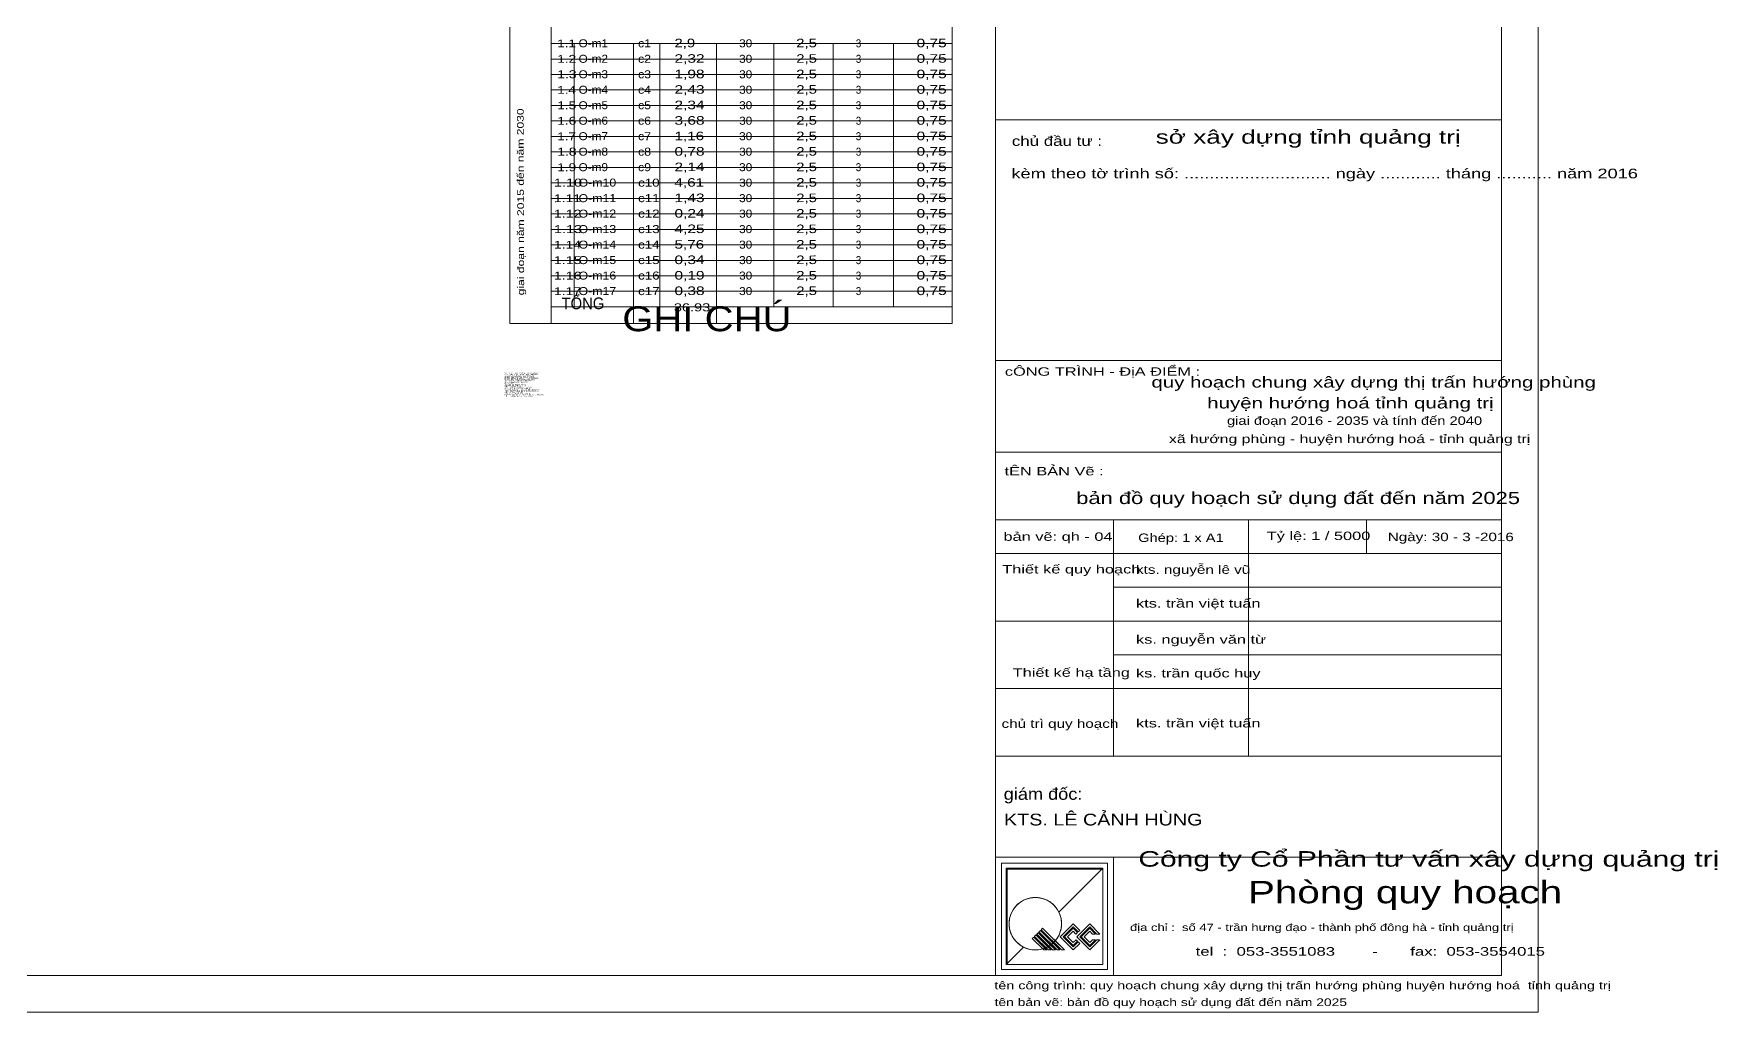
# Model space of a CAD drawing. Header units: metres. Extents: x 533049 to 537618, y 1849954 to 1852676.
# Drawn here: x 535964 to 537607, y 1849954 to 1850908 of the extents above; entities that cross this region are included whole.
import ezdxf

# ---------------------------------------------------------------- set-up
doc = ezdxf.new("R2010")
doc.units = ezdxf.units.M
doc.header["$LTSCALE"] = 2
for name, color, linetype, lineweight in [('21', 7, 'Continuous', 13), ('5', 7, 'Continuous', 13), ('60', 7, 'Continuous', 13), ('61', 7, 'Continuous', 13)]:
    doc.layers.add(name, color=color, linetype=linetype, lineweight=lineweight)

msp = doc.modelspace()

# ---------------------------------------------------------------- linework, layer by layer
at = {"layer": '5'}
for p, q in [((536428.9, 1850625.26), (536428.9, 1851003.11)), ((536860.43, 1850625.26), (536860.43, 1851003.11)), ((536428.9, 1850625.26), (536860.43, 1850625.26))]:
    msp.add_line(p, q, dxfattribs=at)
at = {"layer": '60'}
for p, q in [((536469.41, 1851003.11), (536469.41, 1850625.26)), ((536469.41, 1850898.31), (536860.43, 1850898.31)), ((536469.41, 1850883.21), (536860.43, 1850883.21)), ((536491.62, 1850898.31), (536491.62, 1850641.62)), ((536549.64, 1850898.31), (536549.64, 1850625.26)), ((536575.23, 1850898.31), (536575.23, 1850641.62)), ((536630.74, 1850898.31), (536630.74, 1850625.26)), ((536686.43, 1850898.31), (536686.43, 1850641.62)), ((536744.45, 1850898.31), (536744.45, 1850641.62)), ((536803.34, 1850898.31), (536803.34, 1850641.62)), ((536469.41, 1850868.11), (536860.43, 1850868.11)), ((536469.41, 1850853.01), (536860.43, 1850853.01)), ((536469.41, 1850837.91), (536860.43, 1850837.91)), ((536469.41, 1850822.81), (536860.43, 1850822.81)), ((536469.41, 1850807.71), (536860.43, 1850807.71)), ((536469.41, 1850792.61), (536860.43, 1850792.61)), ((536469.41, 1850777.52), (536860.43, 1850777.52)), ((536469.41, 1850762.42), (536860.43, 1850762.42)), ((536469.41, 1850747.32), (536860.43, 1850747.32)), ((536469.41, 1850732.22), (536860.43, 1850732.22)), ((536469.41, 1850717.12), (536860.43, 1850717.12)), ((536469.41, 1850702.02), (536860.43, 1850702.02)), ((536469.41, 1850686.92), (536860.43, 1850686.92)), ((536469.41, 1850671.82), (536860.43, 1850671.82)), ((536469.41, 1850656.72), (536860.43, 1850656.72)), ((536469.41, 1850641.62), (536860.43, 1850641.62)), ((536469.41, 1850641.62), (536860.43, 1850641.62))]:
    msp.add_line(p, q, dxfattribs=at)
at = {"layer": '61'}
for p, q in [((536902.8, 1852640.25), (536902.8, 1849989.68)), ((536902.8, 1850121.32), (536902.8, 1850830.79)), ((536902.8, 1850823.79), (537396.44, 1850823.79)), ((537396.44, 1850660.86), (537396.44, 1849989.68)), ((536902.8, 1850589.13), (537396.44, 1850589.13)), ((536902.8, 1850589.13), (537396.44, 1850589.13)), ((536902.8, 1850589.13), (537396.44, 1850589.13)), ((536902.8, 1850589.13), (537396.44, 1850589.13)), ((536902.8, 1850499.78), (537396.44, 1850499.78)), ((536902.8, 1850433.96), (537396.44, 1850433.96)), ((537017.98, 1850203.59), (537017.98, 1850433.96)), ((537149.62, 1850433.96), (537149.62, 1850401.05)), ((537264.8, 1850433.96), (537264.8, 1850401.05)), ((536902.8, 1850401.05), (537396.44, 1850401.05)), ((537149.62, 1850401.05), (537149.62, 1850203.59)), ((537017.98, 1850368.14), (537396.44, 1850368.14)), ((536902.8, 1850335.23), (537396.44, 1850335.23)), ((537017.98, 1850302.32), (537396.44, 1850302.32)), ((536902.8, 1850269.41), (537396.44, 1850269.41)), ((536902.8, 1850203.59), (537396.44, 1850203.59)), ((536902.8, 1850104.86), (537396.44, 1850104.86)), ((537017.98, 1849989.68), (537017.98, 1850104.86)), ((536914.32, 1850093.33), (537007.46, 1850093.33)), ((536914.68, 1850094.34), (537007.46, 1850094.34)), ((537007.46, 1850094.34), (537007.46, 1850000.2)), ((537007.46, 1850000.2), (537007.46, 1850094.34)), ((536957.15, 1850014.46), (536942.38, 1850029.18)), ((536944.53, 1850031.33), (536943.1, 1850029.9)), ((536958.58, 1850014.46), (536943.1, 1850029.9)), ((536961.45, 1850014.46), (536944.53, 1850031.33)), ((536962.89, 1850014.46), (536945.25, 1850032.04)), ((536965.76, 1850014.46), (536946.68, 1850033.48)), ((536948.83, 1850035.62), (536947.4, 1850034.19)), ((536967.19, 1850014.46), (536947.4, 1850034.19)), ((536970.06, 1850014.46), (536948.83, 1850035.62)), ((536978.69, 1850039.89), (536966.03, 1850027.23)), ((536978.7, 1850035.6), (536970.33, 1850027.24)), ((536985, 1850033.61), (536978.69, 1850039.89)), ((536982.85, 1850031.46), (536978.7, 1850035.6)), ((536994.83, 1850039.89), (536982.17, 1850027.23)), ((536994.83, 1850035.6), (536986.47, 1850027.24)), ((537004.73, 1850030.03), (536994.83, 1850039.89)), ((537000.42, 1850030.03), (536994.83, 1850035.6)), ((536997.55, 1850030.03), (537000.42, 1850030.03)), ((537001.86, 1850030.03), (537004.73, 1850030.03)), ((536930.3, 1850017.17), (536913.32, 1850000.2)), ((536940.23, 1850027.03), (536938.8, 1850025.6)), ((536949.97, 1850014.46), (536938.8, 1850025.6)), ((536952.84, 1850014.46), (536940.23, 1850027.03)), ((536954.28, 1850014.46), (536940.95, 1850027.75)), ((536949.97, 1850014.46), (536952.84, 1850014.46)), ((536954.28, 1850014.46), (536957.15, 1850014.46)), ((536958.58, 1850014.46), (536961.45, 1850014.46)), ((536962.89, 1850014.46), (536965.76, 1850014.46)), ((536967.19, 1850014.46), (536970.06, 1850014.46)), ((536978.74, 1850017.42), (536968.9, 1850027.24)), ((536978.74, 1850021.72), (536973.2, 1850027.24)), ((536981.45, 1850024.43), (536978.74, 1850021.72)), ((536983.61, 1850022.28), (536978.74, 1850017.42)), ((536982.89, 1850023), (536981.45, 1850024.43)), ((536985.04, 1850020.85), (536983.61, 1850022.28)), ((536994.88, 1850017.42), (536985.04, 1850027.24)), ((536994.88, 1850021.72), (536989.34, 1850027.24)), ((537001.89, 1850024.43), (536994.88, 1850017.42)), ((536997.59, 1850024.43), (536994.88, 1850021.72)), ((536913.32, 1850000.2), (537007.46, 1850000.2)), ((537007.46, 1850000.2), (536913.56, 1850000.2)), ((537007.46, 1850000.2), (536914.68, 1850000.2)), ((537396.44, 1849989.68), (536947.67, 1849989.68)), ((537396.44, 1849989.68), (536947.67, 1849989.68)), ((537396.44, 1849989.68), (536947.67, 1849989.68))]:
    msp.add_line(p, q, dxfattribs=at)
for points in [[(537432.41, 1849953.71), (537432.41, 1852676.21), (533348.66, 1852676.21), (533348.66, 1849953.71)], [(533348.66, 1852676.21), (537432.41, 1852676.21), (537432.41, 1849953.71), (533348.66, 1849953.71)], [(533348.66, 1852676.21), (537432.41, 1852676.21), (537432.41, 1849953.71), (533348.66, 1849953.71)], [(533384.62, 1852640.25), (537396.44, 1852640.25), (537396.44, 1849989.68), (533384.62, 1849989.68)], [(533384.62, 1852640.25), (537396.44, 1852640.25), (537396.44, 1849989.68), (533384.62, 1849989.68)], [(536908.65, 1850099), (537012.12, 1850099), (537012.12, 1849995.53), (536908.65, 1849995.53)], [(537006.49, 1850093.33), (537007.46, 1850094.34), (537007.5, 1850094.34), (536913.32, 1850094.34), (536913.32, 1850000.2), (536914.32, 1850001.2), (536914.32, 1850093.33)], [(536914.32, 1850001.2), (536930.3, 1850017.17), (536929.43, 1850017.63), (536928.58, 1850018.11), (536927.76, 1850018.63), (536926.95, 1850019.18), (536926.16, 1850019.76), (536925.4, 1850020.37), (536924.66, 1850021.01), (536923.94, 1850021.67), (536923.25, 1850022.37), (536922.59, 1850023.09), (536921.96, 1850023.83), (536921.35, 1850024.6), (536920.78, 1850025.39), (536920.23, 1850026.2), (536919.72, 1850027.03), (536919.23, 1850027.88), (536918.79, 1850028.75), (536918.37, 1850029.63), (536917.99, 1850030.53), (536917.64, 1850031.45), (536917.33, 1850032.37), (536917.05, 1850033.31), (536916.81, 1850034.26), (536916.61, 1850035.21), (536916.44, 1850036.18), (536916.31, 1850037.15), (536916.22, 1850038.12), (536916.16, 1850039.09), (536916.15, 1850040.07), (536916.25, 1850042.43), (536916.58, 1850044.77), (536917.12, 1850047.07), (536917.87, 1850049.32), (536918.83, 1850051.48), (536919.98, 1850053.54), (536921.31, 1850055.49), (536922.82, 1850057.31), (536924.49, 1850058.99), (536926.31, 1850060.5), (536928.26, 1850061.83), (536930.32, 1850062.98), (536932.49, 1850063.94), (536934.73, 1850064.69), (536937.03, 1850065.23), (536939.37, 1850065.56), (536941.73, 1850065.67), (536944.09, 1850065.57), (536946.43, 1850065.24), (536948.73, 1850064.7), (536950.98, 1850063.95), (536953.14, 1850063), (536955.21, 1850061.85), (536957.16, 1850060.52), (536958.98, 1850059.01), (536960.65, 1850057.34), (536962.16, 1850055.52), (536963.5, 1850053.58), (536964.65, 1850051.51), (537006.49, 1850093.33), (536914.32, 1850093.33)], [(537007.46, 1850093.33), (537006.49, 1850093.33), (536964.65, 1850051.51), (536965.61, 1850049.34), (536966.37, 1850047.1), (536966.91, 1850044.79), (536967.24, 1850042.44), (536967.35, 1850040.07), (536967.25, 1850037.8), (536966.95, 1850035.54), (536966.45, 1850033.32), (536965.75, 1850031.15), (536964.86, 1850029.06), (536963.79, 1850027.05), (536962.55, 1850025.14), (536961.14, 1850023.35), (536970.06, 1850014.46), (536967.19, 1850014.46), (536959.76, 1850021.87), (536959.39, 1850021.52), (536959.02, 1850021.17), (536965.76, 1850014.46), (536962.89, 1850014.46), (536957.47, 1850019.86), (536957.06, 1850019.55), (536956.65, 1850019.25), (536961.45, 1850014.46), (536958.58, 1850014.46), (536954.92, 1850018.11), (536954.46, 1850017.85), (536954.01, 1850017.59), (536957.15, 1850014.46), (536954.28, 1850014.46), (536952.08, 1850016.65), (536951.58, 1850016.43), (536951.07, 1850016.23), (536952.84, 1850014.46), (536949.97, 1850014.46), (536948.93, 1850015.5), (536946.87, 1850014.99), (536944.77, 1850014.65), (536942.65, 1850014.48), (536940.52, 1850014.5), (536938.4, 1850014.69), (536936.3, 1850015.05), (536934.25, 1850015.59), (536932.24, 1850016.3), (536930.3, 1850017.17), (536914.32, 1850001.2), (536914.32, 1850000.2), (537007.46, 1850000.2)], [(536942.38, 1850029.18), (536941.67, 1850028.46), (536940.95, 1850027.75), (536952.08, 1850016.65), (536953.06, 1850017.1), (536954.01, 1850017.59)], [(536944.53, 1850031.33), (536943.1, 1850029.9), (536954.92, 1850018.11), (536955.79, 1850018.66), (536956.65, 1850019.25)], [(536946.68, 1850033.48), (536945.97, 1850032.76), (536945.25, 1850032.04), (536957.47, 1850019.86), (536958.26, 1850020.5), (536959.02, 1850021.17)], [(536948.83, 1850035.62), (536947.4, 1850034.19), (536959.76, 1850021.87), (536960.46, 1850022.6), (536961.14, 1850023.35)], [(536966.03, 1850027.23), (536978.75, 1850014.56), (536985.04, 1850020.85), (536983.61, 1850022.28), (536978.74, 1850017.42), (536968.9, 1850027.24), (536978.7, 1850037.03), (536983.56, 1850032.18), (536985, 1850033.61), (536978.69, 1850039.89)], [(536970.33, 1850027.24), (536978.74, 1850018.85), (536982.89, 1850023), (536981.45, 1850024.43), (536978.74, 1850021.72), (536973.2, 1850027.24), (536978.7, 1850032.73), (536981.41, 1850030.03), (536982.85, 1850031.46), (536978.7, 1850035.6)], [(536982.17, 1850027.23), (536994.88, 1850014.56), (537004.76, 1850024.43), (537001.89, 1850024.43), (536994.88, 1850017.42), (536985.04, 1850027.24), (536994.83, 1850037.03), (537001.86, 1850030.03), (537004.73, 1850030.03), (536994.83, 1850039.89)], [(536986.47, 1850027.24), (536994.88, 1850018.85), (537000.46, 1850024.43), (536997.59, 1850024.43), (536994.88, 1850021.72), (536989.34, 1850027.24), (536994.84, 1850032.73), (536997.55, 1850030.03), (537000.42, 1850030.03), (536994.83, 1850035.6)], [(536940.23, 1850027.03), (536938.8, 1850025.6), (536948.93, 1850015.5), (536950.01, 1850015.84), (536951.07, 1850016.23)], [(536952.84, 1850014.46), (536951.07, 1850016.23), (536951, 1850016.2), (536950.93, 1850016.17), (536950.85, 1850016.14), (536950.78, 1850016.11), (536950.71, 1850016.09), (536950.64, 1850016.06), (536950.56, 1850016.03), (536950.49, 1850016.01), (536950.42, 1850015.98), (536950.34, 1850015.95), (536950.27, 1850015.93), (536950.2, 1850015.9), (536950.12, 1850015.88), (536950.05, 1850015.85), (536949.97, 1850015.83), (536949.9, 1850015.8), (536949.83, 1850015.78), (536949.75, 1850015.75), (536949.68, 1850015.73), (536949.6, 1850015.7), (536949.53, 1850015.68), (536949.46, 1850015.66), (536949.38, 1850015.63), (536949.31, 1850015.61), (536949.23, 1850015.59), (536949.16, 1850015.56), (536949.08, 1850015.54), (536949.01, 1850015.52), (536948.93, 1850015.5), (536949.97, 1850014.46)], [(536957.15, 1850014.46), (536954.01, 1850017.59), (536953.94, 1850017.56), (536953.88, 1850017.52), (536953.81, 1850017.49), (536953.75, 1850017.45), (536953.68, 1850017.42), (536953.62, 1850017.38), (536953.55, 1850017.35), (536953.48, 1850017.32), (536953.42, 1850017.28), (536953.35, 1850017.25), (536953.29, 1850017.22), (536953.22, 1850017.18), (536953.15, 1850017.15), (536953.09, 1850017.12), (536953.02, 1850017.08), (536952.96, 1850017.05), (536952.89, 1850017.02), (536952.82, 1850016.99), (536952.76, 1850016.95), (536952.69, 1850016.92), (536952.62, 1850016.89), (536952.56, 1850016.86), (536952.49, 1850016.83), (536952.42, 1850016.8), (536952.35, 1850016.77), (536952.29, 1850016.74), (536952.22, 1850016.71), (536952.15, 1850016.68), (536952.08, 1850016.65), (536954.28, 1850014.46)], [(536961.45, 1850014.46), (536956.65, 1850019.25), (536956.59, 1850019.21), (536956.53, 1850019.17), (536956.47, 1850019.13), (536956.42, 1850019.09), (536956.36, 1850019.04), (536956.3, 1850019), (536956.24, 1850018.96), (536956.18, 1850018.92), (536956.12, 1850018.88), (536956.06, 1850018.84), (536956, 1850018.8), (536955.94, 1850018.76), (536955.88, 1850018.72), (536955.82, 1850018.68), (536955.76, 1850018.65), (536955.7, 1850018.61), (536955.64, 1850018.57), (536955.58, 1850018.53), (536955.52, 1850018.49), (536955.46, 1850018.45), (536955.4, 1850018.41), (536955.34, 1850018.38), (536955.28, 1850018.34), (536955.22, 1850018.3), (536955.16, 1850018.26), (536955.1, 1850018.23), (536955.04, 1850018.19), (536954.98, 1850018.15), (536954.92, 1850018.11), (536958.58, 1850014.46)], [(536965.76, 1850014.46), (536959.02, 1850021.17), (536958.97, 1850021.13), (536958.92, 1850021.08), (536958.87, 1850021.03), (536958.82, 1850020.99), (536958.76, 1850020.94), (536958.71, 1850020.89), (536958.66, 1850020.85), (536958.61, 1850020.8), (536958.55, 1850020.75), (536958.5, 1850020.71), (536958.45, 1850020.66), (536958.39, 1850020.62), (536958.34, 1850020.57), (536958.29, 1850020.53), (536958.23, 1850020.48), (536958.18, 1850020.44), (536958.12, 1850020.39), (536958.07, 1850020.35), (536958.02, 1850020.3), (536957.96, 1850020.26), (536957.91, 1850020.21), (536957.85, 1850020.17), (536957.8, 1850020.12), (536957.74, 1850020.08), (536957.69, 1850020.04), (536957.63, 1850019.99), (536957.58, 1850019.95), (536957.52, 1850019.91), (536957.47, 1850019.86), (536962.89, 1850014.46)], [(536970.06, 1850014.46), (536961.14, 1850023.35), (536961.1, 1850023.3), (536961.05, 1850023.25), (536961, 1850023.2), (536960.96, 1850023.14), (536960.91, 1850023.09), (536960.86, 1850023.04), (536960.82, 1850022.99), (536960.77, 1850022.93), (536960.72, 1850022.88), (536960.68, 1850022.83), (536960.63, 1850022.78), (536960.58, 1850022.73), (536960.54, 1850022.68), (536960.49, 1850022.63), (536960.44, 1850022.57), (536960.39, 1850022.52), (536960.34, 1850022.47), (536960.3, 1850022.42), (536960.25, 1850022.37), (536960.2, 1850022.32), (536960.15, 1850022.27), (536960.1, 1850022.22), (536960.05, 1850022.17), (536960, 1850022.12), (536959.96, 1850022.07), (536959.91, 1850022.02), (536959.86, 1850021.97), (536959.81, 1850021.92), (536959.76, 1850021.87), (536967.19, 1850014.46)]]:
    msp.add_lwpolyline(points, close=True, dxfattribs=at)
for points in [[(536913.32, 1850094.34), (537007.46, 1850094.34), (536964.65, 1850051.51)], [(536942.38, 1850029.18), (536941.67, 1850028.46), (536940.95, 1850027.75)], [(536946.68, 1850033.48), (536945.97, 1850032.76), (536945.25, 1850032.04)], [(536985, 1850033.61), (536983.56, 1850032.18), (536978.7, 1850037.03), (536968.9, 1850027.24)], [(536982.85, 1850031.46), (536981.41, 1850030.03), (536978.7, 1850032.73), (536973.2, 1850027.24)], [(537001.86, 1850030.03), (536994.83, 1850037.03), (536985.04, 1850027.24)], [(536997.55, 1850030.03), (536994.84, 1850032.73), (536989.34, 1850027.24)], [(536985.04, 1850020.85), (536978.75, 1850014.56), (536966.03, 1850027.23)], [(536982.89, 1850023), (536978.74, 1850018.85), (536970.33, 1850027.24)], [(537001.89, 1850024.43), (537004.76, 1850024.43), (536994.88, 1850014.56), (536982.17, 1850027.23)], [(536997.59, 1850024.43), (537000.46, 1850024.43), (536994.88, 1850018.85), (536986.47, 1850027.24)]]:
    msp.add_lwpolyline(points, dxfattribs=at)
msp.add_circle((536941.75, 1850040.07), 25.6, dxfattribs=at)

# ---------------------------------------------------------------- texts
at = {"layer": '21'}
for s, height, width, p in [('GHI CHÚ', 24.36, 1.2, (536538.73, 1850617.79)), ('4/ TR  NG THPT H  NG PHÙNG', 1.129, 1.35, (536423.9, 1850572.55)), ('3/ B U  I N XÃ H  NG PHÙNG', 1.129, 1.45, (536423.9, 1850573.8)), ('5/ TR  NG M M NON H  NG PHÙNG', 1.129, 1.35, (536423.9, 1850571.31)), ('6/ TR  NG THCS H  NG PHÙNG', 1.129, 1.35, (536423.9, 1850570.07)), ('2/ T  QU N LÍ  I N H  NG PHÙNG', 1.129, 1.45, (536423.9, 1850575.04)), ('1/ TR  S  UBND XÃ H  NG PHÙNG', 1.129, 1.4, (536423.9, 1850576.28)), ('8/ C A HÀNG X NG D U', 1.129, 1.4, (536423.9, 1850567.59)), ('9/ B N XE', 1.129, 1.4, (536423.9, 1850566.35)), ('7/ TR M Y T  H  NG PHÙNG', 1.129, 1.4, (536423.9, 1850568.83)), ('10/ CH  H  NG PHÙNG', 1.129, 1.35, (536423.9, 1850565.1)), ('12/   N BIẤN PHỀNG SEN B T', 1.129, 1.4, (536423.9, 1850562.62)), ('13/ TR M XÁ QUÂN DÂN Y', 1.129, 1.35, (536423.9, 1850561.38)), ('14/ TR  NG TI U H C H  NG PHÙNG', 1.129, 1.4, (536423.9, 1850560.14)), ('11/ TR M Y T  C ', 1.129, 1.45, (536423.9, 1850563.86)), ('15/  I M TR  NG M M NON DOA C ', 1.129, 1.45, (536423.9, 1850558.9)), ('16/ N I TH  CÚNG', 1.129, 1.45, (536423.9, 1850557.66)), ('17/ B  CH A N  C T  CH Y', 1.129, 1.45, (536423.9, 1850556.41)), ('18/ H I QU N LÍ    NG B  H  NG PHÙNG', 1.129, 1.45, (536423.9, 1850555.17)), ('19       NHÀ BIA T  NG NI M', 1.129, 1.45, (536423.9, 1850553.93))]:
    msp.add_text(s, height=height, dxfattribs=dict(at, width=width)).set_placement(p)
msp.add_text('D', height=0.00612, dxfattribs=at).set_placement((536504.09, 1850597.74))
at = {"layer": '60'}
for s, height, rotation, width, p in [('1.1', 7.55, 0.149, 1.3, (536475.22, 1850894.62)), ('O-m1', 7.806, 0.149, 1.1, (536496.09, 1850894.62)), ('c1', 7.806, 0.149, 1.15, (536554.11, 1850894.62)), ('2,9', 8.358, 0.149, 1.3, (536589.65, 1850894.62)), ('30', 7.806, 0.149, 1.1, (536652.74, 1850894.62)), ('2,5', 8.358, 0.149, 1.3, (536708.44, 1850894.62)), ('3', 7.81, 0.149, 0.9, (536766.6, 1850894.62)), ('0,75', 8.358, 0.149, 1.35, (536825.87, 1850894.62)), ('1.2', 7.671, 0.149, 1.3, (536475.22, 1850879.52)), ('O-m2', 7.806, 0.149, 1.1, (536496.09, 1850879.52)), ('c2', 7.806, 0.149, 1.15, (536554.11, 1850879.52)), ('2,32', 8.358, 0.149, 1.35, (536589.65, 1850879.52)), ('30', 7.806, 0.149, 1.1, (536652.74, 1850879.52)), ('2,5', 8.358, 0.149, 1.3, (536708.44, 1850879.52)), ('3', 7.81, 0.149, 0.9, (536766.6, 1850879.52)), ('0,75', 8.358, 0.149, 1.35, (536825.87, 1850879.52)), ('1.3', 7.806, 0.149, 1.3, (536475.22, 1850864.42)), ('O-m3', 7.806, 0.149, 1.1, (536496.09, 1850864.42)), ('c3', 7.806, 0.149, 1.15, (536554.11, 1850864.42)), ('1,98', 8.358, 0.149, 1.35, (536589.65, 1850864.42)), ('30', 7.806, 0.149, 1.1, (536652.74, 1850864.42)), ('2,5', 8.358, 0.149, 1.3, (536708.44, 1850864.42)), ('3', 7.81, 0.149, 0.9, (536766.6, 1850864.42)), ('0,75', 8.358, 0.149, 1.35, (536825.87, 1850864.42)), ('1.4', 7.55, 0.149, 1.3, (536475.22, 1850849.33)), ('O-m4', 7.806, 0.149, 1.1, (536496.09, 1850849.33)), ('c4', 7.806, 0.149, 1.15, (536554.11, 1850849.33)), ('2,43', 8.358, 0.149, 1.35, (536589.65, 1850849.33)), ('30', 7.806, 0.149, 1.1, (536652.74, 1850849.33)), ('2,5', 8.358, 0.149, 1.3, (536708.44, 1850849.33)), ('3', 7.81, 0.149, 0.9, (536766.6, 1850849.33)), ('0,75', 8.358, 0.149, 1.35, (536825.87, 1850849.33)), ('giai đoạn năm 2015 đến năm 2030', 6.534, 90.149, 1.35, (536442.98, 1850652.78)), ('1.5', 7.686, 0.149, 1.3, (536475.22, 1850834.23)), ('O-m5', 7.806, 0.149, 1.1, (536496.09, 1850834.23)), ('c5', 7.806, 0.149, 1.15, (536554.11, 1850834.23)), ('2,34', 8.358, 0.149, 1.35, (536589.65, 1850834.23)), ('30', 7.806, 0.149, 1.1, (536652.74, 1850834.23)), ('2,5', 8.358, 0.149, 1.3, (536708.44, 1850834.23)), ('3', 7.81, 0.149, 0.9, (536766.6, 1850834.23)), ('0,75', 8.358, 0.149, 1.35, (536825.87, 1850834.23)), ('1.6', 7.686, 0.149, 1.3, (536475.22, 1850819.13)), ('O-m6', 7.806, 0.149, 1.1, (536496.09, 1850819.13)), ('c6', 7.806, 0.149, 1.15, (536554.11, 1850819.13)), ('3,68', 8.358, 0.149, 1.35, (536589.65, 1850819.13)), ('30', 7.806, 0.149, 1.1, (536652.74, 1850819.13)), ('2,5', 8.358, 0.149, 1.3, (536708.44, 1850819.13)), ('3', 7.81, 0.149, 0.9, (536766.6, 1850819.13)), ('0,75', 8.358, 0.149, 1.35, (536825.87, 1850819.13)), ('1.7', 7.55, 0.149, 1.3, (536475.22, 1850804.03)), ('O-m7', 7.806, 0.149, 1.1, (536496.09, 1850804.03)), ('c7', 7.806, 0.149, 1.15, (536554.11, 1850804.03)), ('1,16', 8.237, 0.149, 1.35, (536589.65, 1850804.03)), ('30', 7.806, 0.149, 1.1, (536652.74, 1850804.03)), ('2,5', 8.358, 0.149, 1.3, (536708.44, 1850804.03)), ('3', 7.81, 0.149, 0.9, (536766.6, 1850804.03)), ('0,75', 8.358, 0.149, 1.35, (536825.87, 1850804.03)), ('1.8', 7.806, 0.149, 1.3, (536475.22, 1850788.93)), ('O-m8', 7.806, 0.149, 1.1, (536496.09, 1850788.93)), ('c8', 7.806, 0.149, 1.15, (536554.11, 1850788.93)), ('0,78', 8.358, 0.149, 1.35, (536589.65, 1850788.93)), ('30', 7.806, 0.149, 1.1, (536652.74, 1850788.93)), ('2,5', 8.358, 0.149, 1.3, (536708.44, 1850788.93)), ('3', 7.81, 0.149, 0.9, (536766.6, 1850788.93)), ('0,75', 8.358, 0.149, 1.35, (536825.87, 1850788.93)), ('1.9', 7.671, 0.149, 1.3, (536475.22, 1850773.83)), ('O-m9', 7.806, 0.149, 1.1, (536496.09, 1850773.83)), ('c9', 7.806, 0.149, 1.15, (536554.11, 1850773.83)), ('2,14', 8.358, 0.149, 1.35, (536589.65, 1850773.83)), ('30', 7.806, 0.149, 1.1, (536652.74, 1850773.83)), ('2,5', 8.358, 0.149, 1.3, (536708.44, 1850773.83)), ('3', 7.81, 0.149, 0.9, (536766.6, 1850773.83)), ('0,75', 8.358, 0.149, 1.35, (536825.87, 1850773.83)), ('1.10', 7.806, 0.149, 1.35, (536472, 1850758.73)), ('O-m10', 7.806, 0.149, 1.15, (536496.09, 1850758.73)), ('c10', 7.806, 0.149, 1.25, (536554.11, 1850758.73)), ('4,61', 8.237, 0.149, 1.35, (536589.65, 1850758.73)), ('1,43', 8.358, 0.149, 1.35, (536589.65, 1850743.63)), ('30', 7.806, 0.149, 1.1, (536652.74, 1850758.73)), ('2,5', 8.358, 0.149, 1.3, (536708.44, 1850758.73)), ('2,5', 8.358, 0.149, 1.3, (536708.44, 1850743.63)), ('3', 7.81, 0.149, 0.9, (536766.6, 1850758.73)), ('0,75', 8.358, 0.149, 1.35, (536825.87, 1850758.73)), ('0,75', 8.358, 0.149, 1.35, (536825.87, 1850743.63)), ('1.11', 7.55, 0.149, 1.35, (536472, 1850743.63)), ('1.12', 7.671, 0.149, 1.35, (536472, 1850728.53)), ('O-m11', 7.806, 0.149, 1.15, (536496.09, 1850743.63)), ('O-m12', 7.806, 0.149, 1.15, (536496.09, 1850728.53)), ('c11', 7.806, 0.149, 1.25, (536554.11, 1850743.63)), ('c12', 7.806, 0.149, 1.25, (536554.11, 1850728.53)), ('0,24', 8.358, 0.149, 1.35, (536589.65, 1850728.53)), ('30', 7.806, 0.149, 1.1, (536652.74, 1850743.63)), ('30', 7.806, 0.149, 1.1, (536652.74, 1850728.53)), ('2,5', 8.358, 0.149, 1.3, (536708.44, 1850728.53)), ('3', 7.81, 0.149, 0.9, (536766.6, 1850743.63)), ('3', 7.81, 0.149, 0.9, (536766.6, 1850728.53)), ('0,75', 8.358, 0.149, 1.35, (536825.87, 1850728.53)), ('1.13', 7.806, 0.149, 1.35, (536472, 1850713.43)), ('O-m13', 7.806, 0.149, 1.15, (536496.09, 1850713.43)), ('c13', 7.806, 0.149, 1.25, (536554.11, 1850713.43)), ('4,25', 8.358, 0.149, 1.35, (536589.65, 1850713.43)), ('30', 7.806, 0.149, 1.1, (536652.74, 1850713.43)), ('2,5', 8.358, 0.149, 1.3, (536708.44, 1850713.43)), ('3', 7.81, 0.149, 0.9, (536766.6, 1850713.43)), ('0,75', 8.358, 0.149, 1.35, (536825.87, 1850713.43)), ('1.14', 7.55, 0.149, 1.35, (536472, 1850698.33)), ('O-m14', 7.806, 0.149, 1.15, (536496.09, 1850698.33)), ('c14', 7.806, 0.149, 1.25, (536554.11, 1850698.33)), ('5,76', 8.237, 0.149, 1.35, (536589.65, 1850698.33)), ('30', 7.806, 0.149, 1.1, (536652.74, 1850698.33)), ('2,5', 8.358, 0.149, 1.3, (536708.44, 1850698.33)), ('3', 7.81, 0.149, 0.9, (536766.6, 1850698.33)), ('0,75', 8.358, 0.149, 1.35, (536825.87, 1850698.33)), ('1.15', 7.686, 0.149, 1.35, (536472, 1850683.23)), ('O-m15', 7.806, 0.149, 1.15, (536496.09, 1850683.23)), ('c15', 7.806, 0.149, 1.25, (536554.11, 1850683.23)), ('0,34', 8.358, 0.149, 1.35, (536589.65, 1850683.23)), ('30', 7.806, 0.149, 1.1, (536652.74, 1850683.23)), ('2,5', 8.358, 0.149, 1.3, (536708.44, 1850683.23)), ('3', 7.81, 0.149, 0.9, (536766.6, 1850683.23)), ('0,75', 8.358, 0.149, 1.35, (536825.87, 1850683.23)), ('1.16', 7.686, 0.149, 1.35, (536472, 1850668.13)), ('O-m16', 7.806, 0.149, 1.15, (536496.09, 1850668.13)), ('c16', 7.806, 0.149, 1.25, (536554.11, 1850668.13)), ('0,19', 8.358, 0.149, 1.35, (536589.65, 1850668.13)), ('30', 7.806, 0.149, 1.1, (536652.74, 1850668.13)), ('2,5', 8.358, 0.149, 1.3, (536708.44, 1850668.13)), ('3', 7.81, 0.149, 0.9, (536766.6, 1850668.13)), ('0,75', 8.358, 0.149, 1.35, (536825.87, 1850668.13)), ('1.17', 7.55, 0.149, 1.35, (536472, 1850653.03)), ('TỔNG', 11.37, 0.149, 0.95, (536479.49, 1850639.22)), ('O-m17', 7.806, 0.149, 1.15, (536496.09, 1850653.03)), ('c17', 7.806, 0.149, 1.25, (536554.11, 1850653.03)), ('0,38', 8.358, 0.149, 1.35, (536589.65, 1850653.03)), ('30', 7.806, 0.149, 1.1, (536652.74, 1850653.03)), ('2,5', 8.358, 0.149, 1.3, (536708.44, 1850653.03)), ('3', 7.81, 0.149, 0.9, (536766.6, 1850653.03)), ('0,75', 8.358, 0.149, 1.35, (536825.87, 1850653.03)), ('36.93', 7.874, 0.149, 1.35, (536589.01, 1850637.09))]:
    msp.add_text(s, height=height, rotation=rotation, dxfattribs=dict(at, width=width)).set_placement(p)
at = {"layer": '61'}
for s, height, width, p in [('chủ đầu tư :', 9.478, 1.3, (536918.85, 1850798.5)), ('sở xây dựng tỉnh quảng trị', 13.16, 1.45, (537059.18, 1850800.66)), ('kèm theo tờ trình số: ............................. ngày ............ tháng ........... năm 2016', 9.478, 1.4, (536918.41, 1850766.84)), ('cÔNG TRÌNH - ĐịA ĐIỂM :', 8.227, 1.45, (536912.01, 1850574.38)), ('quy hoạch chung xây dựng thị trấn hướng phùng ', 10.66, 1.4, (537055.01, 1850562.84)), (' huyện hướng hoá tỉnh quảng trị ', 10.66, 1.4, (537103.94, 1850542.51)), ('giai đoạn 2016 - 2035 và tính đến 2040', 8.227, 1.3, (537128.76, 1850526.52)), ('xã hướng phùng - huyện hướng hoá - tỉnh quảng trị', 8.227, 1.4, (537072.12, 1850508.68)), ('tÊN BẢN Vẽ :', 8.227, 1.45, (536911.7, 1850477.25)), ('bản đồ quy hoạch sử dụng đất đến năm 2025', 11.85, 1.35, (536981.64, 1850449.29)), ('Tỷ lệ: 1 / 5000', 8.227, 1.45, (537167.49, 1850414.18)), ('bản vẽ: qh - 04', 8.227, 1.45, (536910.65, 1850413.42)), ('Ghép: 1 x A1', 8.227, 1.3, (537042.04, 1850412.3)), ('Ngày: 30 - 3 -2016', 8.227, 1.35, (537285.6, 1850413.13)), ('Thiết kế quy hoạch', 8.227, 1.45, (536909.44, 1850381.6)), ('kts. nguyễn lê vũ', 8.227, 1.35, (537039.98, 1850381.24)), ('kts. trần việt tuấn', 8.227, 1.45, (537039.98, 1850348.33)), ('ks. nguyễn văn từ', 8.227, 1.45, (537039.98, 1850313.12)), ('Thiết kế hạ tầng ', 8.227, 1.45, (536919.64, 1850280.85)), ('ks. trần quốc huy', 8.227, 1.45, (537039.98, 1850280.21)), ('chủ trì quy hoạch', 8.227, 1.35, (536908.77, 1850231.06)), ('kts. trần việt tuấn', 8.227, 1.45, (537039.98, 1850231.48)), ('giám đốc:', 11.52, 1.15, (536910.87, 1850160.9)), ('KTS. LÊ CẢNH HÙNG', 11.52, 1.25, (536911.16, 1850135.86)), ('Công ty Cổ Phần tư vấn xây dựng quảng trị', 15.11, 1.45, (537042.22, 1850095.72)), ('Phòng quy hoạch', 21.81, 1.35, (537149.25, 1850060.02)), ('địa chỉ :  số 47 - trần hưng đạo - thành phố đông hà - tỉnh quảng trị', 7.021, 1.35, (537034.14, 1850032.98)), ('tel  :  053-3551083        -       fax:  053-3554015', 8.409, 1.45, (537098.2, 1850008.88)), ('tên công trình: quy hoạch chung xây dựng thị trấn hướng phùng huyện hướng hoá  tỉnh quảng trị ', 7.479, 1.4, (536901.75, 1849976.18)), ('tên bản vẽ: bản đồ quy hoạch sử dụng đất đến năm 2025', 7.479, 1.35, (536902.01, 1849959.8))]:
    msp.add_text(s, height=height, dxfattribs=dict(at, width=width)).set_placement(p)

doc.saveas('drawing.dxf')
